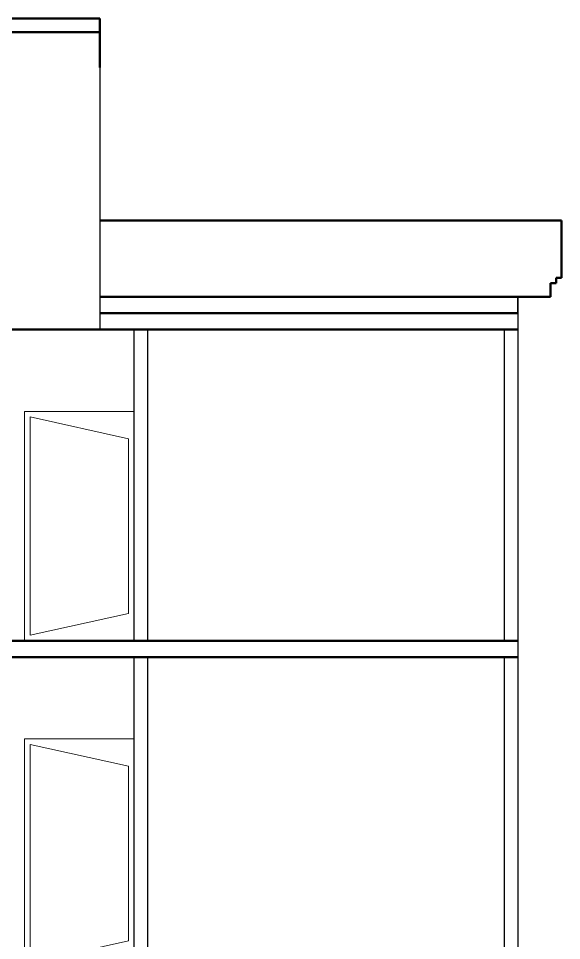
# Model space of a CAD drawing. Header units: inches. Extents: x -100787 to 3653, y -96809 to -8632.
# Drawn here: x -80369.2 to -80170.4, y -92103 to -91765.2 of the extents above; entities that cross this region are included whole.
import ezdxf

# ---------------------------------------------------------------- set-up
doc = ezdxf.new("R2010")
doc.units = ezdxf.units.IN
doc.header["$MEASUREMENT"] = 0
doc.layers.add('Column', color=2, linetype='Continuous', lineweight=50)
doc.layers.add('door', color=132, linetype='Continuous', lineweight=15)
doc.layers.add('wall', color=3, linetype='Continuous')

msp = doc.modelspace()

# ---------------------------------------------------------------- linework, layer by layer
at = {"layer": 'Column'}
for p, q in [((-80530.55, -91765.18), (-80339.46, -91765.18)), ((-80339.46, -91765.18), (-80530.55, -91765.18)), ((-80339.46, -91770.18), (-80339.46, -91765.18)), ((-80520.55, -91770.18), (-80339.46, -91770.18)), ((-80339.46, -91783.18), (-80339.46, -91770.18)), ((-80339.46, -91839.18), (-80170.39, -91839.18)), ((-80339.46, -91839.18), (-80170.39, -91839.18)), ((-80170.39, -91857.18), (-80170.39, -91839.18)), ((-80170.39, -91860.18), (-80170.39, -91857.18)), ((-80172.39, -91862.18), (-80172.39, -91860.18)), ((-80172.39, -91860.18), (-80170.39, -91860.18)), ((-80174.39, -91867.18), (-80174.39, -91862.18)), ((-80174.39, -91862.18), (-80172.39, -91862.18)), ((-80339.46, -91867.18), (-80174.39, -91867.18)), ((-80339.46, -91867.18), (-80174.39, -91867.18)), ((-80339.46, -91873.18), (-80186.39, -91873.18)), ((-80339.46, -91873.18), (-80186.39, -91873.18)), ((-80338.05, -91879.18), (-80384.78, -91879.18)), ((-80339.46, -91879.18), (-80186.39, -91879.18)), ((-80314.84, -91993.18), (-80186.39, -91993.18)), ((-80314.84, -91993.18), (-80186.39, -91993.18)), ((-80314.84, -91993.18), (-80186.39, -91993.18)), ((-80314.84, -91993.18), (-80186.39, -91993.18)), ((-80324.84, -91999.18), (-80384.78, -91999.18)), ((-80324.84, -91999.18), (-80384.78, -91999.18)), ((-80310.8, -91999.18), (-80384.78, -91999.18)), ((-80310.8, -91999.18), (-80384.78, -91999.18)), ((-80310.8, -91999.18), (-80384.78, -91999.18)), ((-80310.8, -91999.18), (-80384.78, -91999.18)), ((-80310.8, -91999.18), (-80384.78, -91999.18)), ((-80310.8, -91999.18), (-80384.78, -91999.18)), ((-80314.84, -91999.18), (-80324.84, -91999.18)), ((-80324.84, -91999.18), (-80324.84, -91999.18)), ((-80314.84, -91999.18), (-80324.84, -91999.18)), ((-80324.84, -91999.18), (-80324.84, -91999.18)), ((-80314.84, -91999.18), (-80186.39, -91999.18)), ((-80314.84, -91999.18), (-80186.39, -91999.18)), ((-80314.84, -91999.18), (-80186.39, -91999.18)), ((-80314.84, -91999.18), (-80186.39, -91999.18)), ((-80314.84, -91999.18), (-80186.39, -91999.18)), ((-80314.84, -91999.18), (-80186.39, -91999.18)), ((-80314.84, -91999.18), (-80186.39, -91999.18)), ((-80314.84, -91999.18), (-80186.39, -91999.18))]:
    msp.add_line(p, q, dxfattribs=at)
msp.add_lwpolyline([(-80314.84, -91993.18), (-80383.12, -91993.18), (-80383.12, -91987.18), (-80393.12, -91987.18), (-80393.12, -91981.18), (-80403.12, -91981.18), (-80403.12, -91975.18), (-80413.12, -91975.18), (-80413.12, -91969.18), (-80423.12, -91969.18), (-80423.12, -91963.18), (-80433.12, -91963.18), (-80433.12, -91957.18), (-80443.12, -91957.18), (-80443.12, -91951.18), (-80453.12, -91951.18), (-80453.12, -91945.18), (-80463.12, -91945.18), (-80463.12, -91939.18), (-80473.12, -91939.18), (-80473.12, -91933.18), (-80530.55, -91933.18)], dxfattribs=at)
at = {"layer": 'door'}
for points in [[(-80327, -91993.18), (-80367, -91993.18), (-80367, -91909.18), (-80327, -91909.18)], [(-80329, -91983.18), (-80365, -91991.18), (-80365, -91911.18), (-80329, -91919.18)], [(-80327, -92113.18), (-80367, -92113.18), (-80367, -92029.18), (-80327, -92029.18)], [(-80329, -92103.18), (-80365, -92111.18), (-80365, -92031.18), (-80329, -92039.18)]]:
    msp.add_lwpolyline(points, close=True, dxfattribs=at)
at = {"layer": 'wall'}
for p, q in [((-80339.46, -91765.18), (-80339.46, -91879.18)), ((-80186.39, -91873.18), (-80186.39, -91867.18)), ((-80186.39, -91867.18), (-80186.39, -92239.18)), ((-80327, -91879.18), (-80327, -91993.18)), ((-80327, -91879.18), (-80327, -91993.18)), ((-80322, -91879.18), (-80322, -91993.18)), ((-80191.39, -91879.18), (-80191.39, -91993.18)), ((-80186.39, -91987.18), (-80186.39, -91999.18)), ((-80327, -91999.18), (-80327, -92113.18)), ((-80327, -91999.18), (-80327, -92113.18)), ((-80322, -91999.18), (-80322, -92113.18)), ((-80191.39, -91999.18), (-80191.39, -92113.18))]:
    msp.add_line(p, q, dxfattribs=at)

doc.saveas('drawing.dxf')
